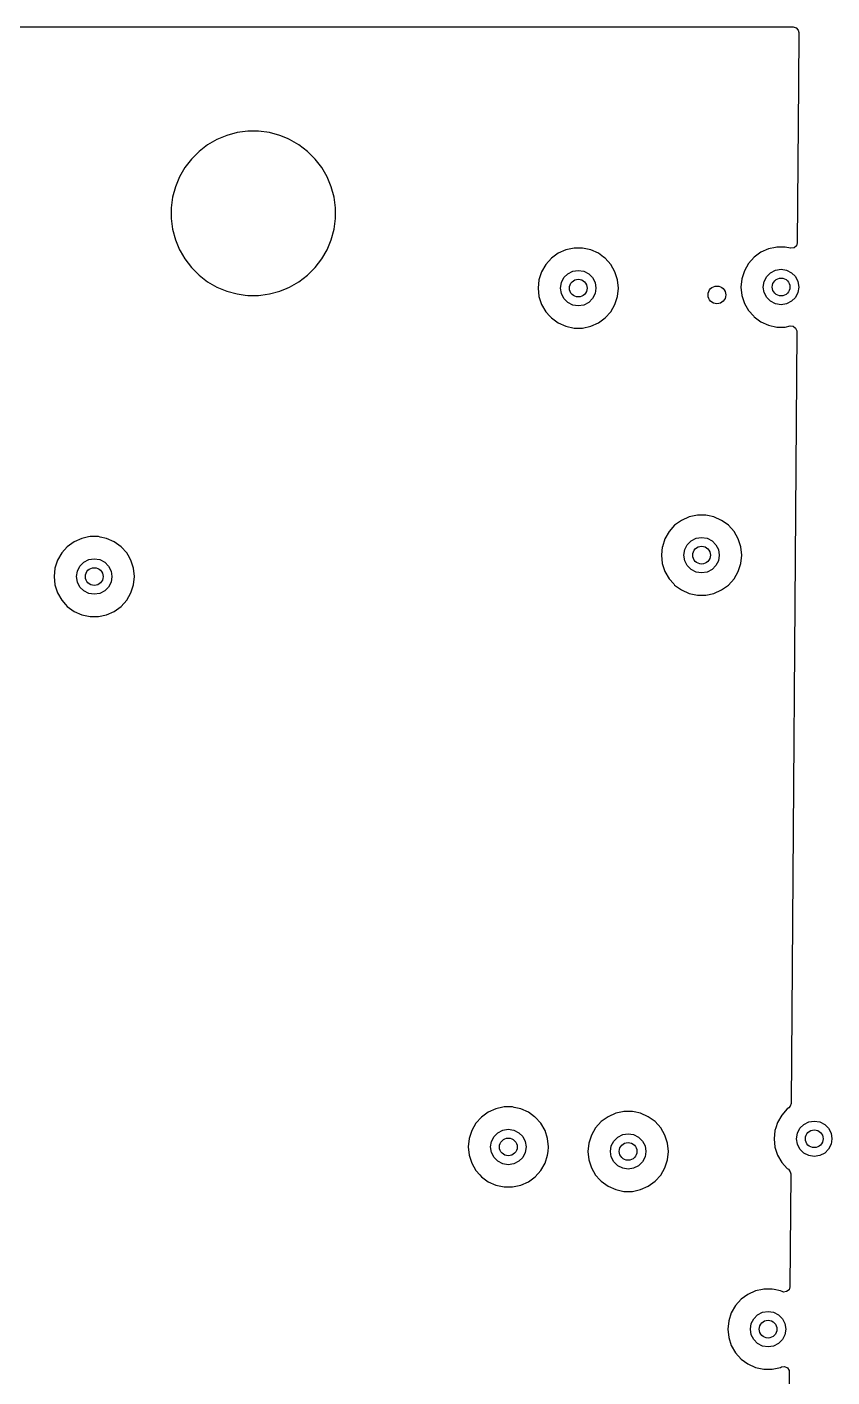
# Model space of a CAD drawing. Extents: x 0.53 to 4.07, y -3.29 to -0.61.
# Drawn here: x 3.352 to 4.067, y -1.81 to -0.612 of the extents above; entities that cross this region are included whole.
import ezdxf

# ---------------------------------------------------------------- set-up
doc = ezdxf.new("R2010")
doc.units = 0
doc.header["$MEASUREMENT"] = 0
doc.layers.add('BLACK', color=7, linetype='CONTINUOUS')

msp = doc.modelspace()

# ---------------------------------------------------------------- linework, layer by layer
at = {"layer": 'BLACK', "linetype": 'CONTINUOUS'}
for p, q in [((0.5421, -0.6122), (4.0324, -0.6122)), ((4.0324, -0.6122), (4.035, -0.613)), ((4.035, -0.613), (4.0368, -0.6151)), ((4.0368, -0.6151), (4.0373, -0.6171)), ((4.0373, -0.6171), (4.0369, -0.6629)), ((4.0369, -0.6629), (4.0359, -0.8038)), ((3.5389, -0.706), (3.5297, -0.7084)), ((3.5484, -0.7047), (3.5389, -0.706)), ((3.5579, -0.7047), (3.5484, -0.7047)), ((3.5484, -0.7047), (3.5484, -0.7047)), ((3.5674, -0.706), (3.5579, -0.7047)), ((3.5579, -0.7047), (3.5579, -0.7047)), ((3.5766, -0.7084), (3.5674, -0.706)), ((3.5126, -0.7169), (3.505, -0.7227)), ((3.5209, -0.7121), (3.5126, -0.7169)), ((3.5297, -0.7084), (3.5209, -0.7121)), ((3.5209, -0.7121), (3.5209, -0.7121)), ((3.5836, -0.7113), (3.5766, -0.7084)), ((3.5854, -0.7121), (3.5836, -0.7113)), ((3.5937, -0.7169), (3.5854, -0.7121)), ((3.6013, -0.7227), (3.5937, -0.7169)), ((3.5937, -0.7169), (3.5937, -0.7169)), ((3.5937, -0.7169), (3.5937, -0.7169)), ((3.4983, -0.7294), (3.4924, -0.737)), ((3.505, -0.7227), (3.4983, -0.7294)), ((3.4983, -0.7294), (3.4983, -0.7294)), ((3.505, -0.7227), (3.505, -0.7227)), ((3.608, -0.7294), (3.6013, -0.7227)), ((3.6013, -0.7227), (3.6013, -0.7227)), ((3.6139, -0.737), (3.608, -0.7294)), ((3.608, -0.7294), (3.608, -0.7294)), ((3.4924, -0.737), (3.4877, -0.7453)), ((3.6186, -0.7453), (3.6139, -0.737)), ((3.484, -0.7541), (3.4815, -0.7633)), ((3.4877, -0.7453), (3.484, -0.7541)), ((3.4877, -0.7453), (3.4877, -0.7453)), ((3.6223, -0.7541), (3.6186, -0.7453)), ((3.6248, -0.7633), (3.6223, -0.7541)), ((3.4815, -0.7633), (3.4803, -0.7728)), ((3.626, -0.7728), (3.6248, -0.7633)), ((3.4803, -0.7728), (3.4803, -0.7823)), ((3.626, -0.7823), (3.626, -0.7728)), ((3.4803, -0.7823), (3.4815, -0.7918)), ((3.6248, -0.7918), (3.626, -0.7823)), ((3.4815, -0.7918), (3.484, -0.801)), ((3.484, -0.801), (3.4877, -0.8099)), ((3.6186, -0.8099), (3.6223, -0.801)), ((3.6223, -0.801), (3.6248, -0.7918)), ((3.4877, -0.8099), (3.4877, -0.8099)), ((3.4877, -0.8099), (3.4882, -0.8108)), ((3.4882, -0.8108), (3.4924, -0.8181)), ((3.6139, -0.8181), (3.6186, -0.8099)), ((3.8237, -0.8131), (3.8177, -0.8175)), ((3.8305, -0.8101), (3.8237, -0.8131)), ((3.8237, -0.8131), (3.8237, -0.8131)), ((3.8365, -0.8088), (3.8305, -0.8101)), ((3.8305, -0.8101), (3.8305, -0.8101)), ((3.8378, -0.8085), (3.8365, -0.8088)), ((3.8453, -0.8085), (3.8378, -0.8085)), ((3.8468, -0.8089), (3.8453, -0.8085)), ((3.8526, -0.8101), (3.8468, -0.8089)), ((3.8594, -0.8131), (3.8526, -0.8101)), ((3.8526, -0.8101), (3.8526, -0.8101)), ((3.864, -0.8165), (3.8594, -0.8131)), ((3.8594, -0.8131), (3.8594, -0.8131)), ((4.0037, -0.8121), (3.9977, -0.8165)), ((4.0105, -0.8091), (4.0037, -0.8121)), ((4.0037, -0.8121), (4.0037, -0.8121)), ((4.0165, -0.8078), (4.0105, -0.8091)), ((4.0105, -0.8091), (4.0105, -0.8091)), ((4.0178, -0.8075), (4.0165, -0.8078)), ((4.0253, -0.8075), (4.0178, -0.8075)), ((4.03, -0.8086), (4.0253, -0.8075)), ((4.0253, -0.8075), (4.0253, -0.8075)), ((4.0303, -0.8086), (4.03, -0.8086)), ((4.0331, -0.8082), (4.0303, -0.8086)), ((4.0351, -0.8065), (4.0331, -0.8082)), ((4.0359, -0.8038), (4.0351, -0.8065)), ((3.4924, -0.8181), (3.4924, -0.8181)), ((3.4924, -0.8181), (3.4924, -0.8181)), ((3.4924, -0.8181), (3.4983, -0.8257)), ((3.4983, -0.8257), (3.4983, -0.8257)), ((3.4983, -0.8257), (3.505, -0.8325)), ((3.6013, -0.8325), (3.608, -0.8257)), ((3.608, -0.8257), (3.6139, -0.8181)), ((3.8127, -0.823), (3.809, -0.8295)), ((3.8177, -0.8175), (3.8127, -0.823)), ((3.8654, -0.8175), (3.864, -0.8165)), ((3.8704, -0.823), (3.8654, -0.8175)), ((3.8741, -0.8295), (3.8704, -0.823)), ((3.9927, -0.822), (3.989, -0.8285)), ((3.9977, -0.8165), (3.9927, -0.822)), ((3.505, -0.8325), (3.505, -0.8325)), ((3.505, -0.8325), (3.5126, -0.8383)), ((3.5126, -0.8383), (3.5209, -0.843)), ((3.5854, -0.843), (3.5937, -0.8383)), ((3.5937, -0.8383), (3.6013, -0.8325)), ((3.8067, -0.8366), (3.8059, -0.844)), ((3.809, -0.8295), (3.8067, -0.8366)), ((3.8067, -0.8366), (3.8067, -0.8366)), ((3.809, -0.8295), (3.809, -0.8295)), ((3.8266, -0.8391), (3.8288, -0.8347)), ((3.8288, -0.8347), (3.8323, -0.8313)), ((3.8323, -0.8313), (3.8367, -0.829)), ((3.8367, -0.829), (3.8416, -0.8283)), ((3.8416, -0.8283), (3.8464, -0.829)), ((3.8464, -0.829), (3.8508, -0.8313)), ((3.8508, -0.8313), (3.8543, -0.8347)), ((3.8543, -0.8347), (3.8565, -0.8391)), ((3.8764, -0.8366), (3.8741, -0.8295)), ((3.8772, -0.844), (3.8764, -0.8366)), ((3.9867, -0.8356), (3.9859, -0.843)), ((3.9869, -0.8349), (3.9867, -0.8356)), ((3.989, -0.8285), (3.9869, -0.8349)), ((3.989, -0.8285), (3.989, -0.8285)), ((4.0058, -0.843), (4.0066, -0.8381)), ((4.0066, -0.8381), (4.0088, -0.8337)), ((4.0088, -0.8337), (4.0123, -0.8303)), ((4.0123, -0.8303), (4.0167, -0.828)), ((4.0167, -0.828), (4.0216, -0.8273)), ((4.0216, -0.8273), (4.0264, -0.828)), ((4.0264, -0.828), (4.0308, -0.8303)), ((4.0308, -0.8303), (4.0343, -0.8337)), ((4.0343, -0.8337), (4.0365, -0.8381)), ((4.0365, -0.8381), (4.0373, -0.843)), ((3.5209, -0.843), (3.5297, -0.8467)), ((3.5297, -0.8467), (3.5389, -0.8492)), ((3.5389, -0.8492), (3.546, -0.8501)), ((3.546, -0.8501), (3.5484, -0.8504)), ((3.5484, -0.8504), (3.5484, -0.8504)), ((3.5484, -0.8504), (3.5579, -0.8504)), ((3.5579, -0.8504), (3.5598, -0.8502)), ((3.5598, -0.8502), (3.5674, -0.8492)), ((3.5674, -0.8492), (3.5766, -0.8467)), ((3.5766, -0.8467), (3.5831, -0.844)), ((3.5831, -0.844), (3.5854, -0.843)), ((3.8059, -0.844), (3.8067, -0.8514)), ((3.8258, -0.844), (3.8266, -0.8391)), ((3.8266, -0.8489), (3.8258, -0.844)), ((3.8288, -0.8533), (3.8266, -0.8489)), ((3.8565, -0.8489), (3.8543, -0.8533)), ((3.8565, -0.8391), (3.8573, -0.844)), ((3.8573, -0.844), (3.8565, -0.8489)), ((3.8764, -0.8514), (3.8772, -0.844)), ((3.9859, -0.843), (3.9867, -0.8504)), ((3.9867, -0.8504), (3.9867, -0.8504)), ((3.9867, -0.8504), (3.989, -0.8575)), ((4.0066, -0.8479), (4.0058, -0.843)), ((4.0088, -0.8523), (4.0066, -0.8479)), ((4.0365, -0.8479), (4.0343, -0.8523)), ((4.0373, -0.843), (4.0365, -0.8479)), ((3.8067, -0.8514), (3.8067, -0.8514)), ((3.8067, -0.8514), (3.809, -0.8585)), ((3.809, -0.8585), (3.809, -0.8585)), ((3.809, -0.8585), (3.8127, -0.865)), ((3.8323, -0.8567), (3.8288, -0.8533)), ((3.8367, -0.859), (3.8323, -0.8567)), ((3.8416, -0.8597), (3.8367, -0.859)), ((3.8464, -0.859), (3.8416, -0.8597)), ((3.8508, -0.8567), (3.8464, -0.859)), ((3.8543, -0.8533), (3.8508, -0.8567)), ((3.8704, -0.865), (3.8741, -0.8585)), ((3.8741, -0.8585), (3.8764, -0.8514)), ((3.989, -0.8575), (3.989, -0.8575)), ((3.989, -0.8575), (3.9927, -0.864)), ((4.0123, -0.8557), (4.0088, -0.8523)), ((4.0167, -0.858), (4.0123, -0.8557)), ((4.0216, -0.8587), (4.0167, -0.858)), ((4.0264, -0.858), (4.0216, -0.8587)), ((4.0308, -0.8557), (4.0264, -0.858)), ((4.0343, -0.8523), (4.0308, -0.8557)), ((3.8127, -0.865), (3.8164, -0.869)), ((3.8164, -0.869), (3.8177, -0.8705)), ((3.8177, -0.8705), (3.8237, -0.8749)), ((3.8594, -0.8749), (3.8654, -0.8705)), ((3.8654, -0.8705), (3.8704, -0.865)), ((3.9927, -0.864), (3.9973, -0.869)), ((3.9973, -0.869), (3.9977, -0.8695)), ((3.9977, -0.8695), (4.0037, -0.8739)), ((4.0037, -0.8739), (4.0037, -0.8739)), ((4.0037, -0.8739), (4.0105, -0.8769)), ((3.8237, -0.8749), (3.8237, -0.8749)), ((3.8237, -0.8749), (3.8305, -0.8779)), ((3.8305, -0.8779), (3.8305, -0.8779)), ((3.8305, -0.8779), (3.8378, -0.8795)), ((3.8378, -0.8795), (3.8378, -0.8795)), ((3.8378, -0.8795), (3.8453, -0.8795)), ((3.8453, -0.8795), (3.8526, -0.8779)), ((3.8453, -0.8795), (3.8453, -0.8795)), ((3.8526, -0.8779), (3.8594, -0.8749)), ((4.0105, -0.8769), (4.0105, -0.8769)), ((4.0105, -0.8769), (4.0178, -0.8785)), ((4.0178, -0.8785), (4.0178, -0.8785)), ((4.0178, -0.8785), (4.0253, -0.8785)), ((4.0253, -0.8785), (4.0295, -0.8776)), ((4.0253, -0.8785), (4.0253, -0.8785)), ((4.0295, -0.8776), (4.0322, -0.8778)), ((4.0354, -0.8824), (4.0305, -1.5676)), ((4.0322, -0.8778), (4.0344, -0.8794)), ((4.0344, -0.8794), (4.0354, -0.882)), ((4.0354, -0.882), (4.0354, -0.8824)), ((3.9332, -1.0501), (3.9271, -1.0545)), ((3.94, -1.0471), (3.9332, -1.0501)), ((3.9332, -1.0501), (3.9332, -1.0501)), ((3.946, -1.0458), (3.94, -1.0471)), ((3.94, -1.0471), (3.94, -1.0471)), ((3.9473, -1.0455), (3.946, -1.0458)), ((3.9547, -1.0455), (3.9473, -1.0455)), ((3.9563, -1.0459), (3.9547, -1.0455)), ((3.962, -1.0471), (3.9563, -1.0459)), ((3.9688, -1.0501), (3.962, -1.0471)), ((3.962, -1.0471), (3.962, -1.0471)), ((3.9736, -1.0536), (3.9688, -1.0501)), ((3.9688, -1.0501), (3.9688, -1.0501)), ((3.9749, -1.0545), (3.9736, -1.0536)), ((3.401, -1.0661), (3.3942, -1.0691)), ((3.407, -1.0648), (3.401, -1.0661)), ((3.401, -1.0661), (3.401, -1.0661)), ((3.4083, -1.0645), (3.407, -1.0648)), ((3.4157, -1.0645), (3.4083, -1.0645)), ((3.4173, -1.0649), (3.4157, -1.0645)), ((3.423, -1.0661), (3.4173, -1.0649)), ((3.4298, -1.0691), (3.423, -1.0661)), ((3.423, -1.0661), (3.423, -1.0661)), ((3.9222, -1.06), (3.9184, -1.0665)), ((3.9271, -1.0545), (3.9222, -1.06)), ((3.9417, -1.0683), (3.9461, -1.066)), ((3.9461, -1.066), (3.951, -1.0653)), ((3.951, -1.0653), (3.9559, -1.066)), ((3.9559, -1.066), (3.9603, -1.0683)), ((3.9798, -1.06), (3.9749, -1.0545)), ((3.9836, -1.0665), (3.9798, -1.06)), ((3.3881, -1.0735), (3.3832, -1.079)), ((3.3942, -1.0691), (3.3881, -1.0735)), ((3.3942, -1.0691), (3.3942, -1.0691)), ((3.4358, -1.0735), (3.4298, -1.0691)), ((3.4298, -1.0691), (3.4298, -1.0691)), ((3.4359, -1.0735), (3.4358, -1.0735)), ((3.4408, -1.079), (3.4359, -1.0735)), ((3.9161, -1.0736), (3.9154, -1.081)), ((3.9162, -1.0735), (3.9161, -1.0736)), ((3.9184, -1.0665), (3.9162, -1.0735)), ((3.9184, -1.0665), (3.9184, -1.0665)), ((3.9353, -1.081), (3.936, -1.0761)), ((3.936, -1.0761), (3.9383, -1.0717)), ((3.9383, -1.0717), (3.9417, -1.0683)), ((3.9603, -1.0683), (3.9637, -1.0717)), ((3.9637, -1.0717), (3.966, -1.0761)), ((3.966, -1.0761), (3.9667, -1.081)), ((3.9859, -1.0736), (3.9836, -1.0665)), ((3.9866, -1.081), (3.9859, -1.0736)), ((3.3794, -1.0855), (3.3771, -1.0926)), ((3.3832, -1.079), (3.3794, -1.0855)), ((3.3794, -1.0855), (3.3794, -1.0855)), ((3.3993, -1.0907), (3.4027, -1.0873)), ((3.4027, -1.0873), (3.4071, -1.085)), ((3.4071, -1.085), (3.412, -1.0843)), ((3.412, -1.0843), (3.4169, -1.085)), ((3.4169, -1.085), (3.4213, -1.0873)), ((3.4213, -1.0873), (3.4247, -1.0907)), ((3.442, -1.081), (3.4408, -1.079)), ((3.4446, -1.0855), (3.442, -1.081)), ((3.4469, -1.0926), (3.4446, -1.0855)), ((3.9154, -1.081), (3.9161, -1.0884)), ((3.9161, -1.0884), (3.9161, -1.0884)), ((3.9161, -1.0884), (3.9184, -1.0955)), ((3.936, -1.0859), (3.9353, -1.081)), ((3.9383, -1.0903), (3.936, -1.0859)), ((3.9417, -1.0937), (3.9383, -1.0903)), ((3.9637, -1.0903), (3.9603, -1.0937)), ((3.966, -1.0859), (3.9637, -1.0903)), ((3.9667, -1.081), (3.966, -1.0859)), ((3.9836, -1.0955), (3.9859, -1.0884)), ((3.9859, -1.0884), (3.9866, -1.081)), ((3.3771, -1.0926), (3.3764, -1.1)), ((3.3764, -1.1), (3.3771, -1.1074)), ((3.3771, -1.0926), (3.3771, -1.0926)), ((3.3963, -1.1), (3.397, -1.0951)), ((3.397, -1.1049), (3.3963, -1.1)), ((3.397, -1.0951), (3.3993, -1.0907)), ((3.4247, -1.0907), (3.427, -1.0951)), ((3.427, -1.0951), (3.4277, -1.1)), ((3.4277, -1.1), (3.427, -1.1049)), ((3.4476, -1.1), (3.4469, -1.0926)), ((3.4469, -1.1074), (3.4476, -1.1)), ((3.9184, -1.0955), (3.9184, -1.0955)), ((3.9184, -1.0955), (3.9222, -1.102)), ((3.9222, -1.102), (3.9263, -1.1065)), ((3.9461, -1.096), (3.9417, -1.0937)), ((3.951, -1.0967), (3.9461, -1.096)), ((3.9559, -1.096), (3.951, -1.0967)), ((3.9603, -1.0937), (3.9559, -1.096)), ((3.9749, -1.1075), (3.9798, -1.102)), ((3.9798, -1.102), (3.9836, -1.0955)), ((3.3771, -1.1074), (3.3771, -1.1074)), ((3.3771, -1.1074), (3.3794, -1.1145)), ((3.3993, -1.1093), (3.397, -1.1049)), ((3.4027, -1.1127), (3.3993, -1.1093)), ((3.4071, -1.115), (3.4027, -1.1127)), ((3.4213, -1.1127), (3.4169, -1.115)), ((3.4247, -1.1093), (3.4213, -1.1127)), ((3.427, -1.1049), (3.4247, -1.1093)), ((3.4446, -1.1145), (3.4469, -1.1074)), ((3.9263, -1.1065), (3.9271, -1.1075)), ((3.9271, -1.1075), (3.9332, -1.1119)), ((3.9332, -1.1119), (3.9332, -1.1119)), ((3.9332, -1.1119), (3.94, -1.1149)), ((3.962, -1.1149), (3.9688, -1.1119)), ((3.9688, -1.1119), (3.9749, -1.1075)), ((3.3794, -1.1145), (3.3794, -1.1145)), ((3.3794, -1.1145), (3.3832, -1.121)), ((3.3832, -1.121), (3.3866, -1.1248)), ((3.3866, -1.1248), (3.3881, -1.1265)), ((3.412, -1.1157), (3.4071, -1.115)), ((3.4169, -1.115), (3.412, -1.1157)), ((3.4359, -1.1265), (3.4408, -1.121)), ((3.4408, -1.121), (3.4446, -1.1145)), ((3.94, -1.1149), (3.94, -1.1149)), ((3.94, -1.1149), (3.9473, -1.1165)), ((3.9473, -1.1165), (3.9473, -1.1165)), ((3.9473, -1.1165), (3.9547, -1.1165)), ((3.9547, -1.1165), (3.962, -1.1149)), ((3.9547, -1.1165), (3.9547, -1.1165)), ((3.3881, -1.1265), (3.3942, -1.1309)), ((3.3942, -1.1309), (3.3942, -1.1309)), ((3.3942, -1.1309), (3.401, -1.1339)), ((3.401, -1.1339), (3.401, -1.1339)), ((3.401, -1.1339), (3.4083, -1.1355)), ((3.4083, -1.1355), (3.4083, -1.1355)), ((3.4083, -1.1355), (3.4157, -1.1355)), ((3.4157, -1.1355), (3.423, -1.1339)), ((3.4157, -1.1355), (3.4157, -1.1355)), ((3.423, -1.1339), (3.4298, -1.1309)), ((3.4298, -1.1309), (3.4359, -1.1265)), ((4.0305, -1.5676), (4.0297, -1.5702)), ((3.7557, -1.5798), (3.7507, -1.5853)), ((3.7617, -1.5754), (3.7557, -1.5798)), ((3.7685, -1.5724), (3.7617, -1.5754)), ((3.7617, -1.5754), (3.7617, -1.5754)), ((3.7745, -1.5711), (3.7685, -1.5724)), ((3.7685, -1.5724), (3.7685, -1.5724)), ((3.7758, -1.5708), (3.7745, -1.5711)), ((3.7833, -1.5708), (3.7758, -1.5708)), ((3.7848, -1.5712), (3.7833, -1.5708)), ((3.7905, -1.5724), (3.7848, -1.5712)), ((3.7974, -1.5754), (3.7905, -1.5724)), ((3.7905, -1.5724), (3.7905, -1.5724)), ((3.8028, -1.5794), (3.7974, -1.5754)), ((3.7974, -1.5754), (3.7974, -1.5754)), ((3.8034, -1.5798), (3.8028, -1.5794)), ((3.8084, -1.5853), (3.8034, -1.5798)), ((3.868, -1.5794), (3.862, -1.5837)), ((3.8748, -1.5763), (3.868, -1.5794)), ((3.868, -1.5794), (3.868, -1.5794)), ((3.8808, -1.5751), (3.8748, -1.5763)), ((3.8748, -1.5763), (3.8748, -1.5763)), ((3.8821, -1.5748), (3.8808, -1.5751)), ((3.8896, -1.5748), (3.8821, -1.5748)), ((3.8911, -1.5751), (3.8896, -1.5748)), ((3.8968, -1.5763), (3.8911, -1.5751)), ((3.9037, -1.5794), (3.8968, -1.5763)), ((3.8968, -1.5763), (3.8968, -1.5763)), ((3.9097, -1.5837), (3.9037, -1.5794)), ((3.9037, -1.5794), (3.9037, -1.5794)), ((4.0222, -1.578), (4.0184, -1.5845)), ((4.0271, -1.5725), (4.0222, -1.578)), ((4.0285, -1.5715), (4.0271, -1.5725)), ((4.0271, -1.5725), (4.0271, -1.5725)), ((4.0297, -1.5702), (4.0285, -1.5715)), ((3.747, -1.5918), (3.7447, -1.5989)), ((3.7507, -1.5853), (3.747, -1.5918)), ((3.747, -1.5918), (3.747, -1.5918)), ((3.7668, -1.597), (3.7703, -1.5936)), ((3.7703, -1.5936), (3.7747, -1.5913)), ((3.7747, -1.5913), (3.7795, -1.5906)), ((3.7795, -1.5906), (3.7844, -1.5913)), ((3.7844, -1.5913), (3.7888, -1.5936)), ((3.7888, -1.5936), (3.7923, -1.597)), ((3.8121, -1.5918), (3.8084, -1.5853)), ((3.8144, -1.5989), (3.8121, -1.5918)), ((3.857, -1.5893), (3.8533, -1.5957)), ((3.862, -1.5837), (3.857, -1.5893)), ((3.9147, -1.5893), (3.9097, -1.5837)), ((3.9097, -1.5837), (3.9097, -1.5837)), ((3.9184, -1.5957), (3.9147, -1.5893)), ((4.0161, -1.5916), (4.0154, -1.599)), ((4.0169, -1.5893), (4.0161, -1.5916)), ((4.0184, -1.5845), (4.0169, -1.5893)), ((4.0184, -1.5845), (4.0184, -1.5845)), ((4.036, -1.5941), (4.0383, -1.5897)), ((4.0383, -1.5897), (4.0417, -1.5863)), ((4.0417, -1.5863), (4.0461, -1.584)), ((4.0461, -1.584), (4.051, -1.5833)), ((4.051, -1.5833), (4.0559, -1.584)), ((4.0559, -1.584), (4.0603, -1.5863)), ((4.0603, -1.5863), (4.0637, -1.5897)), ((4.0637, -1.5897), (4.066, -1.5941)), ((3.7447, -1.5989), (3.7439, -1.6063)), ((3.7447, -1.5989), (3.7447, -1.5989)), ((3.7638, -1.6063), (3.7646, -1.6014)), ((3.7646, -1.6014), (3.7668, -1.597)), ((3.7923, -1.597), (3.7945, -1.6014)), ((3.7945, -1.6014), (3.7953, -1.6063)), ((3.8152, -1.6063), (3.8144, -1.5989)), ((3.851, -1.6028), (3.8502, -1.6102)), ((3.8533, -1.5957), (3.851, -1.6028)), ((3.851, -1.6028), (3.851, -1.6028)), ((3.8533, -1.5957), (3.8533, -1.5957)), ((3.8701, -1.6102), (3.8708, -1.6054)), ((3.8708, -1.6054), (3.8731, -1.601)), ((3.8731, -1.601), (3.8766, -1.5975)), ((3.8766, -1.5975), (3.881, -1.5953)), ((3.881, -1.5953), (3.8858, -1.5945)), ((3.8858, -1.5945), (3.8907, -1.5953)), ((3.8907, -1.5953), (3.8951, -1.5975)), ((3.8951, -1.5975), (3.8986, -1.601)), ((3.8986, -1.601), (3.9008, -1.6054)), ((3.9008, -1.6054), (3.9016, -1.6102)), ((3.9207, -1.6028), (3.9184, -1.5957)), ((3.9215, -1.6102), (3.9207, -1.6028)), ((4.0154, -1.599), (4.0161, -1.6064)), ((4.0353, -1.599), (4.036, -1.5941)), ((4.036, -1.6039), (4.0353, -1.599)), ((4.0383, -1.6083), (4.036, -1.6039)), ((4.066, -1.6039), (4.0637, -1.6083)), ((4.066, -1.5941), (4.0667, -1.599)), ((4.0667, -1.599), (4.066, -1.6039)), ((3.7439, -1.6063), (3.7447, -1.6137)), ((3.7447, -1.6137), (3.7447, -1.6137)), ((3.7447, -1.6137), (3.747, -1.6208)), ((3.7646, -1.6112), (3.7638, -1.6063)), ((3.7668, -1.6156), (3.7646, -1.6112)), ((3.7703, -1.619), (3.7668, -1.6156)), ((3.7923, -1.6156), (3.7888, -1.619)), ((3.7945, -1.6112), (3.7923, -1.6156)), ((3.7953, -1.6063), (3.7945, -1.6112)), ((3.8121, -1.6208), (3.8144, -1.6137)), ((3.8144, -1.6137), (3.8148, -1.6102)), ((3.8148, -1.6102), (3.8152, -1.6063)), ((3.8502, -1.6102), (3.851, -1.6176)), ((3.8708, -1.6151), (3.8701, -1.6102)), ((3.8731, -1.6195), (3.8708, -1.6151)), ((3.9008, -1.6151), (3.8986, -1.6195)), ((3.9016, -1.6102), (3.9008, -1.6151)), ((3.9207, -1.6176), (3.9215, -1.6102)), ((4.0161, -1.6064), (4.0161, -1.6064)), ((4.0161, -1.6064), (4.0184, -1.6135)), ((4.0184, -1.6135), (4.0184, -1.6135)), ((4.0184, -1.6135), (4.0222, -1.62)), ((4.0417, -1.6117), (4.0383, -1.6083)), ((4.0461, -1.614), (4.0417, -1.6117)), ((4.051, -1.6147), (4.0461, -1.614)), ((4.0559, -1.614), (4.051, -1.6147)), ((4.0603, -1.6117), (4.0559, -1.614)), ((4.0637, -1.6083), (4.0603, -1.6117)), ((3.747, -1.6208), (3.747, -1.6208)), ((3.747, -1.6208), (3.7507, -1.6273)), ((3.7507, -1.6273), (3.7542, -1.6311)), ((3.7747, -1.6213), (3.7703, -1.619)), ((3.7795, -1.622), (3.7747, -1.6213)), ((3.7844, -1.6213), (3.7795, -1.622)), ((3.7888, -1.619), (3.7844, -1.6213)), ((3.8034, -1.6328), (3.8084, -1.6273)), ((3.8084, -1.6273), (3.8121, -1.6208)), ((3.851, -1.6176), (3.851, -1.6176)), ((3.851, -1.6176), (3.8533, -1.6247)), ((3.8533, -1.6247), (3.8533, -1.6247)), ((3.8533, -1.6247), (3.857, -1.6312)), ((3.8766, -1.623), (3.8731, -1.6195)), ((3.881, -1.6252), (3.8766, -1.623)), ((3.8858, -1.626), (3.881, -1.6252)), ((3.8907, -1.6252), (3.8858, -1.626)), ((3.8951, -1.623), (3.8907, -1.6252)), ((3.8986, -1.6195), (3.8951, -1.623)), ((3.9147, -1.6312), (3.9184, -1.6247)), ((3.9184, -1.6247), (3.9207, -1.6176)), ((4.0222, -1.62), (4.0271, -1.6255)), ((4.0271, -1.6255), (4.0276, -1.6258)), ((4.0276, -1.6258), (4.028, -1.6261)), ((4.028, -1.6261), (4.0297, -1.6283)), ((4.0297, -1.6283), (4.0301, -1.6301)), ((3.7542, -1.6311), (3.7557, -1.6328)), ((3.7557, -1.6328), (3.7617, -1.6372)), ((3.7617, -1.6372), (3.7617, -1.6372)), ((3.7617, -1.6372), (3.7685, -1.6402)), ((3.7685, -1.6402), (3.7685, -1.6402)), ((3.7685, -1.6402), (3.7758, -1.6418)), ((3.7833, -1.6418), (3.7905, -1.6402)), ((3.7905, -1.6402), (3.7974, -1.6372)), ((3.7974, -1.6372), (3.8034, -1.6328)), ((3.857, -1.6312), (3.8608, -1.6354)), ((3.8608, -1.6354), (3.862, -1.6367)), ((3.862, -1.6367), (3.868, -1.6411)), ((3.868, -1.6411), (3.868, -1.6411)), ((3.868, -1.6411), (3.8748, -1.6441)), ((3.8968, -1.6441), (3.9037, -1.6411)), ((3.9037, -1.6411), (3.9097, -1.6367)), ((3.9097, -1.6367), (3.9147, -1.6312)), ((4.0301, -1.6301), (4.0293, -1.7303)), ((3.7758, -1.6418), (3.7758, -1.6418)), ((3.7758, -1.6418), (3.7833, -1.6418)), ((3.7833, -1.6418), (3.7833, -1.6418)), ((3.8748, -1.6441), (3.8748, -1.6441)), ((3.8748, -1.6441), (3.8821, -1.6457)), ((3.8821, -1.6457), (3.8821, -1.6457)), ((3.8821, -1.6457), (3.8896, -1.6457)), ((3.8896, -1.6457), (3.8968, -1.6441)), ((3.8896, -1.6457), (3.8896, -1.6457)), ((3.9922, -1.7371), (3.9861, -1.7415)), ((3.999, -1.7341), (3.9922, -1.7371)), ((3.9922, -1.7371), (3.9922, -1.7371)), ((4.005, -1.7328), (3.999, -1.7341)), ((3.999, -1.7341), (3.999, -1.7341)), ((4.0063, -1.7325), (4.005, -1.7328)), ((4.0137, -1.7325), (4.0063, -1.7325)), ((4.0153, -1.7329), (4.0137, -1.7325)), ((4.021, -1.7341), (4.0153, -1.7329)), ((4.0225, -1.7347), (4.021, -1.7341)), ((4.0237, -1.7351), (4.0225, -1.7347)), ((4.0265, -1.7347), (4.0237, -1.7351)), ((4.0286, -1.733), (4.0265, -1.7347)), ((4.0293, -1.7303), (4.0286, -1.733)), ((3.9812, -1.747), (3.9774, -1.7535)), ((3.9861, -1.7415), (3.9812, -1.747)), ((3.9751, -1.7606), (3.9744, -1.768)), ((3.9774, -1.7535), (3.9751, -1.7606)), ((3.9751, -1.7606), (3.9751, -1.7606)), ((3.9774, -1.7535), (3.9774, -1.7535)), ((3.995, -1.7631), (3.9973, -1.7587)), ((3.9973, -1.7587), (4.0007, -1.7553)), ((4.0007, -1.7553), (4.0051, -1.753)), ((4.0051, -1.753), (4.01, -1.7523)), ((4.01, -1.7523), (4.0149, -1.753)), ((4.0149, -1.753), (4.0193, -1.7553)), ((4.0193, -1.7553), (4.0227, -1.7587)), ((4.0227, -1.7587), (4.025, -1.7631)), ((3.9744, -1.768), (3.9751, -1.7754)), ((3.9943, -1.768), (3.995, -1.7631)), ((3.995, -1.7729), (3.9943, -1.768)), ((3.9973, -1.7773), (3.995, -1.7729)), ((4.025, -1.7729), (4.0227, -1.7773)), ((4.025, -1.7631), (4.0257, -1.768)), ((4.0257, -1.768), (4.025, -1.7729)), ((3.9751, -1.7754), (3.9751, -1.7754)), ((3.9751, -1.7754), (3.9774, -1.7825)), ((3.9774, -1.7825), (3.9774, -1.7825)), ((3.9774, -1.7825), (3.9812, -1.789)), ((4.0007, -1.7807), (3.9973, -1.7773)), ((4.0051, -1.783), (4.0007, -1.7807)), ((4.01, -1.7837), (4.0051, -1.783)), ((4.0149, -1.783), (4.01, -1.7837)), ((4.0193, -1.7807), (4.0149, -1.783)), ((4.0227, -1.7773), (4.0193, -1.7807)), ((3.9812, -1.789), (3.9861, -1.7945)), ((3.9861, -1.7945), (3.9922, -1.7989)), ((3.9922, -1.7989), (3.9922, -1.7989)), ((3.9922, -1.7989), (3.999, -1.8019)), ((3.999, -1.8019), (3.999, -1.8019)), ((3.999, -1.8019), (4.0063, -1.8035)), ((4.0063, -1.8035), (4.0063, -1.8035)), ((4.0063, -1.8035), (4.0137, -1.8035)), ((4.0137, -1.8035), (4.021, -1.8019)), ((4.0137, -1.8035), (4.0137, -1.8035)), ((4.021, -1.8019), (4.0219, -1.8015)), ((4.0288, -1.806), (4.0211, -2.8937)), ((4.0219, -1.8015), (4.0247, -1.8011)), ((4.0247, -1.8011), (4.0272, -1.8023)), ((4.0272, -1.8023), (4.0286, -1.8046)), ((4.0286, -1.8046), (4.0288, -1.806))]:
    msp.add_line(p, q, dxfattribs=at)
at = {"layer": 'BLACK'}
for centre in [(3.8416, -0.844), (4.0216, -0.843), (3.9646, -0.85), (3.951, -1.081), (3.412, -1.1), (4.051, -1.599), (3.7795, -1.6063), (3.8858, -1.6102), (4.01, -1.768)]:
    msp.add_circle(centre, 0.00787, dxfattribs=at)

doc.saveas('drawing.dxf')
